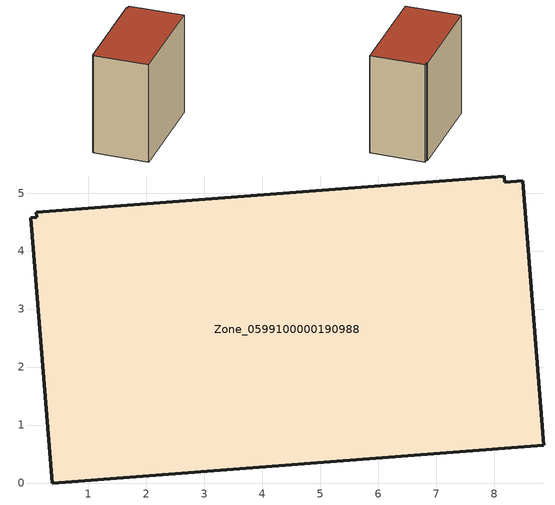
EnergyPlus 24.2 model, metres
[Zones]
Zone_0599100000190988
 floor ground (C_G): 0.01,4.58 0.11,4.59 0.1,4.67 8.17,5.29 8.18,5.19 8.49,5.21 8.85,0.65 0.37,0 z0
 wall outside (C_F): 8.17,5.29 0.1,4.67 0.11,4.59 0.01,4.58 0.37,0 8.85,0.65 8.49,5.21 8.18,5.19 8.17,5.29 z0:8.66
 roof outside (C_R): 8.18,5.19 8.17,5.29 0.1,4.67 0.11,4.59 0.01,4.58 0.37,0 8.85,0.65 8.49,5.21 z8.66
[BUILDING]
Pand.0599100000190988: North Axis=0; Terrain=City; Loads Convergence Tolerance Value=0.04; Temperature Convergence Tolerance Value=0.4; Solar Distribution=FullExterior; Maximum Number of Warmup Days=25; Minimum Number of Warmup Days=1
[Site:Location]
Rotterdam.The.Hague.AP_ZH_NLD Design_Conditions: Latitude=51.96; Longitude=4.45; Time Zone=1; Elevation=-4.5
[SITE:GROUNDTEMPERATURE:BUILDINGSURFACE]
18, 18, 18, 18, 18, 18, 18, 18, 18, 18, 18, 18
[MATERIAL] Thermal Absorptance=0.9; Solar Absorptance=0.7; Visible Absorptance=0.7
Name | Roughness | Thickness | Conductivity | Density | Specific Heat
G.TC.1946-1964 | MediumSmooth | 0.15 | 1 | 540 | 1210
F.TC.1946-1964 | Rough | 0.3 | 0.857143 | 1920 | 840
R.TC.1946-1964 | MediumRough | 0.2 | 0.235294 | 1500 | 1000
[CONSTRUCTION]
C_G: G.TC.1946-1964
C_F: F.TC.1946-1964
C_R: R.TC.1946-1964
[ZONE]
Zone_0599100000190988: Type=1; Multiplier=1; Ceiling Height=Autocalculate; Volume=Autocalculate; Floor Area=autocalculate; Part of Total Floor Area=Yes
[ZONEINFILTRATION:DESIGNFLOWRATE]
Infil_Zone_0599100000190988: Zone or ZoneList or Space or SpaceList=Zone_0599100000190988; Schedule=AlwaysOn; Design Flow Rate Calculation Method=Flow/Area; Flow Rate per Floor Area=0.003; Constant Term Coefficient=1; Temperature Term Coefficient=0; Velocity Term Coefficient=0; Velocity Squared Term Coefficient=0
[HVACTEMPLATE:ZONE:IDEALLOADSAIRSYSTEM]
Zone_0599100000190988: Maximum Heating Supply Air Temperature=50; Minimum Cooling Supply Air Temperature=13; Maximum Heating Supply Air Humidity Ratio=0.0156; Minimum Cooling Supply Air Humidity Ratio=0.0077; Heating Limit=NoLimit; Cooling Limit=NoLimit; Dehumidification Control Type=ConstantSensibleHeatRatio; Cooling Sensible Heat Ratio=0.7; Dehumidification Setpoint=60; Humidification Control Type=None; Humidification Setpoint=30; Outdoor Air Method=None; Outdoor Air Flow Rate per Person=0.00944; Outdoor Air Flow Rate per Zone Floor Area=0; Outdoor Air Flow Rate per Zone=0; Demand Controlled Ventilation Type=None; Outdoor Air Economizer Type=NoEconomizer; Heat Recovery Type=None; Sensible Heat Recovery Effectiveness=0.7; Latent Heat Recovery Effectiveness=0.65
[ZONECONTROL:THERMOSTAT]
ThermostatControl_Zone_0599100000190988: Zone or ZoneList=Zone_0599100000190988; Control Type Schedule=DualSetpointControlType; Control 1=Thermostat_Zone_0599100000190988; Temperature Difference Between Cutout And Setpoint=0
[THERMOSTATSETPOINT:DUALSETPOINT]
Thermostat_Zone_0599100000190988: Heating Setpoint Temperature Schedule=HeatingSetpoint_Zone_0599100000190988; Cooling Setpoint Temperature Schedule=CoolingSetpoint_Zone_0599100000190988
[SCHEDULE:COMPACT]
HeatingSetpoint_Zone_0599100000190988: Through: 12/31, For: AllDays, Until: 24:00, 21
CoolingSetpoint_Zone_0599100000190988: Through: 12/31, For: AllDays, Until: 24:00, 24
DualSetpointControlType: Through: 12/31, For: AllDays, Until: 24:00, 4
AlwaysOn: Through: 12/31, For: AllDays, Until: 24:00, 1
